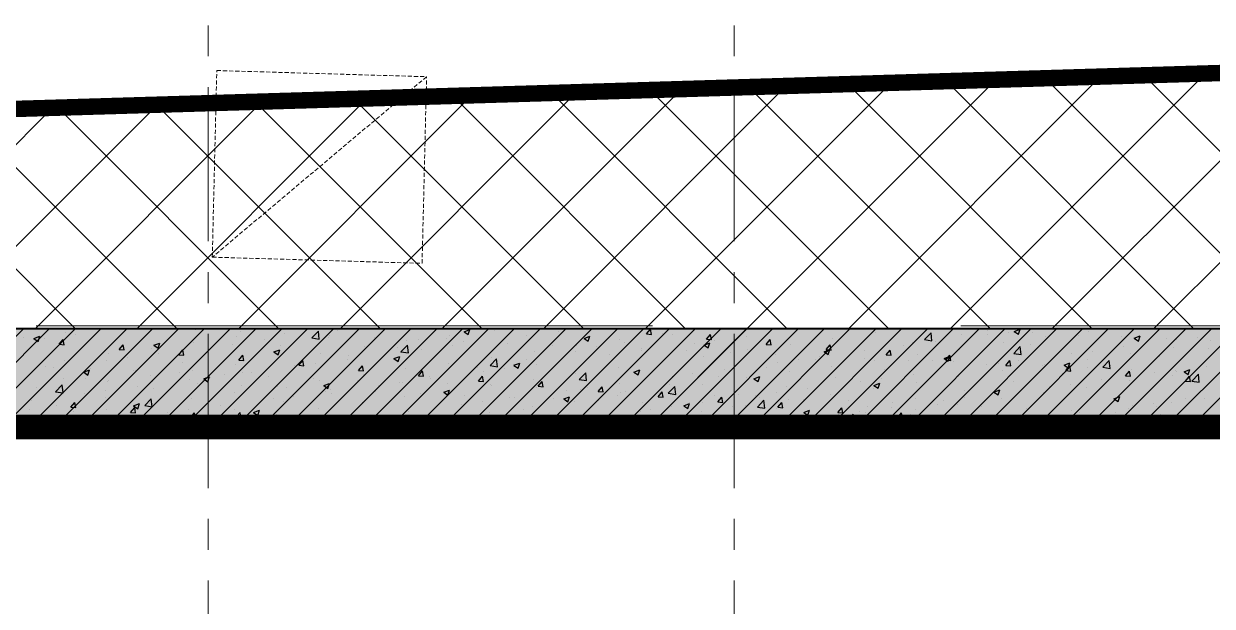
# Model space of a CAD drawing. Header units: millimetres. Extents: x -346728 to 1320345, y -537202 to -385966.
# Drawn here: x 439029 to 453490, y -413520 to -406439 of the extents above; entities that cross this region are included whole.
import ezdxf
from ezdxf.xclip import XClip

# ---------------------------------------------------------------- set-up
doc = ezdxf.new("R2010")
doc.units = ezdxf.units.MM
doc.header["$LTSCALE"] = 100
doc.header["$XCLIPFRAME"] = 2
for name, pattern in [('DASHED2', [0.375, 0.25, -0.125]), ('HIDDEN', [9.525, 6.35, -3.175]), ('NETNHA500', [0.75, 0.5, -0.25]), ('X1326_GLB$0$CENTER', [2, 1.25, -0.25, 0.25, -0.25])]:
    doc.linetypes.add(name, pattern=pattern)
for name, color, linetype, lineweight in [('0 T TEXT', 7, 'Continuous', 13), ('L.DUONG', 234, 'Continuous', 15), ('X1326_GLB$0$A-tim', 8, 'X1326_GLB$0$CENTER', 9)]:
    doc.layers.add(name, color=color, linetype=linetype, lineweight=lineweight)
for name, color, linetype in [('DM', 8, 'Continuous'), ('hach', 253, 'Continuous'), ('NHA', 3, 'NETNHA500'), ('W2', 4, 'Continuous'), ('XR_1326_csPL$0$hach', 253, 'Continuous'), ('XR_1326_csPL$0$W2', 4, 'Continuous')]:
    doc.layers.add(name, color=color, linetype=linetype)
doc.linetypes.add('FENCELINE2', pattern='A,0.25,-0.1,[132,ltypeshp.shx,S=0.1,R=0,X=-0.1,Y=0],-0.1,1', length=1.45)

# ---------------------------------------------------------------- blocks, each defined once
blk = doc.blocks.new('LVL-KHUNGTEN')
blk.add_lwpolyline([(61072.9, 41092.8), (119123.5, 41092.8), (119123.5, 61.9), (61072.9, 61.9)], close=True)
blk = doc.blocks.new('mb duong hh')
at = {"layer": '0 T TEXT', "color": 8, "linetype": 'DASHED2', "ltscale": 300}
blk.add_lwpolyline([(75940, 34596), (80501, 41668), (80491, 88861), (75484, 93868), (-20031, 93860), (-33610, 75885), (-26182, 55955), (-6300, 2612), (0, 0)], close=True, dxfattribs=at)
at = {"layer": 'NHA', "color": 252, "lineweight": 9}
for p, q in [((58876, 94702), (58931, 96971)), ((61484, 96896), (58876, 94702)), ((58931, 96971), (61484, 96896)), ((61429, 94627), (61484, 96896)), ((58876, 94702), (61429, 94627))]:
    blk.add_line(p, q, dxfattribs=at)
blk = doc.blocks.new('MB HANG RAO TAM')
h = blk.add_hatch()
h.set_pattern_fill('ANSI37', color=8, scale=7000, style=0)
h.set_pattern_definition([(45, (527887.4, 631399.9), (-618.7184, 618.7184), []), (135, (527887.4, 631399.9), (-618.7184, -618.7184), [])])
h.paths.add_polyline_path([(89794, 74797), (94796, 69797), (94804, 22611), (90246, 15544), (52523, -1634), (34324, -9922), (14325, -19029), (8025, -16417), (-19267, 56832), (-5688, 74797), (41806, 74797), (65797, 74797)], flags=16)
h.paths.add_polyline_path([(-17293, 40146), (-15160, 40938), (-12777, 34516), (-15127, 33730), (-10493, 20001), (4784, -19373), (12548, -21453), (91490, 14752), (95488, 20874), (95620, 46027), (95770, 74597), (91825, 78101), (52350, 76926), (14008, 75822), (-9259, 75871), (-23844, 71027), (-24251, 60760)])
at = {"layer": 'L.DUONG', "color": 94, "linetype": 'FENCELINE2', "ltscale": 25, "const_width": 200, "elevation": 7850}
blk.add_lwpolyline([(13898, 75822), (14369, 75824), (20809, 75968), (32497, 76335), (48850, 76822), (75776, 77623), (91825, 78101), (95770, 74597), (95712, 63657), (95684, 58344), (95610, 44235), (95553, 33268), (95488, 20874), (91490, 14752), (75806, 7559), (49624, -4449), (26632, -14994), (12548, -21453), (4784, -19373), (0, -7161), (-6626, 9890)], dxfattribs=at)
at = {"layer": 'XR_1326_csPL$0$W2', "color": 7, "ltscale": 0.5, "elevation": 0}
blk.add_lwpolyline([(8025, -16417), (14325, -19029), (90246, 15544), (94804, 22611), (94796, 69797), (89794, 74797), (-5688, 74797), (-19267, 56832)], close=True, dxfattribs=at)

msp = doc.modelspace()

# ---------------------------------------------------------------- hatches: boundary and pattern name
at = {"layer": 'hach'}
h = msp.add_hatch(dxfattribs=at)
h.set_pattern_fill('ANSI31', color=256, scale=70)
h.set_pattern_definition([(45, (342151.22, -508591.22), (-157.15448, 157.15448), [])])
h.paths.add_polyline_path([(362433.4, -410142.2), (348853.9, -428107.5), (376146.7, -501359), (382446.8, -503970.9), (458369.1, -469396.6), (462927.9, -462329.4), (462919.8, -415142.7), (457917.8, -410142.2)])
h.paths.add_polyline_path([(363030.6, -411342.2), (350208.3, -428305.7), (377088.8, -500450.6), (382424.3, -502662.6), (457551.5, -468450.4), (461727.8, -461976.1), (461719.7, -415639.4), (457420.9, -411342.2)], flags=16)
h = msp.add_hatch(dxfattribs=at)
h.set_pattern_fill('AR-CONC', color=256, scale=4)
h.set_pattern_definition([(50, (342151.2, -508591.2), (728.7387, -63.7563), [76.2, -838.2]), (355, (342151.2, -508591.2), (-140.9737, 764.2274), [60.96, -670.5623]), (100.45144, (342211.95, -508596.54), (587.765, 700.471), [64.76, -712.361]), (46.1842, (342151.2, -508388), (1084.316, -168.1693), [114.3, -1257.3]), (96.63556, (342241.6, -508402), (949.6165, 989.7045), [97.14, -1068.5424]), (351.18415, (342151.2, -508388), (949.6165, 989.7045), [91.44, -1005.839]), (21, (342252.8, -508438.8), (606.4576, -409.0608), [76.2, -838.2]), (326, (342252.8, -508438.8), (247.208, 736.752), [60.96, -670.56]), (71.45144, (342303.36, -508472.9), (853.6657, 327.691), [64.76, -712.3598]), (37.5, (342151.22, -508591.22), (12.3544, 338.22016), [0, -662.432, 0, -680.72, 0, -673.1]), (7.5, (342151.22, -508591.22), (267.27865, 400.7223), [0, -388.112, 0, -647.192, 0, -256.54]), (327.5, (341924.65, -508591.22), (542.3624, -22.91498), [0, -254, 0, -792.48, 0, -1051.56]), (317.5, (341823.05, -508591.2), (592.5167, 101.706), [0, -330.2, 0, -526.288, 0, -746.76])])
h.paths.add_polyline_path([(362433.4, -410142.2), (348853.9, -428107.5), (376146.7, -501359), (382446.8, -503970.9), (458369.1, -469396.6), (462927.9, -462329.4), (462919.8, -415142.7), (457917.8, -410142.2)])
h.paths.add_polyline_path([(363030.6, -411342.2), (350208.3, -428305.7), (377088.8, -500450.6), (382424.3, -502662.6), (457551.5, -468450.4), (461727.8, -461976.1), (461719.7, -415639.4), (457420.9, -411342.2)], flags=16)

# ---------------------------------------------------------------- linework, layer by layer
at = {"layer": 'W2', "ltscale": 0.5, "elevation": -1404.9}
for points in [[(362433.4, -410142.2), (348853.9, -428107.5), (376146.7, -501359), (382446.8, -503970.9), (458369.1, -469396.6), (462927.9, -462329.4), (462919.6, -415142.1), (457917.8, -410142.2)], [(363030.6, -411342.2), (350208.3, -428305.7), (377088.8, -500450.6), (382424.3, -502662.6), (457551.5, -468450.4), (461727.8, -461976.1), (461719.7, -415639.4), (457420.9, -411342.2)]]:
    msp.add_lwpolyline(points, close=True, dxfattribs=at)
at = {"layer": 'X1326_GLB$0$A-tim', "ltscale": 15}
for p, q in [((441271.2, -398208.6, -1404.9), (441271.2, -512162.7, -1404.9)), ((447671.3, -398208.6, -1404.9), (447671.3, -512162.7, -1404.9))]:
    msp.add_line(p, q, dxfattribs=at)
at = {"layer": 'XR_1326_csPL$0$hach', "color": 250}
for p, q in [((438143.1, -411342.2, -1404.9), (439343.1, -410142.2, -1404.9)), ((438457.4, -411342.2, -1404.9), (439657.4, -410142.2, -1404.9)), ((438771.7, -411342.2, -1404.9), (439971.7, -410142.2, -1404.9)), ((439029.1, -410256.2, -1404.9), (439029.1, -410256.2, -1404.9)), ((439086, -411342.2, -1404.9), (440286, -410142.2, -1404.9)), ((439152.8, -410266, -1404.9), (439203.4, -410300.1, -1404.9)), ((439152.9, -410265.9, -1404.9), (439224, -410238.6, -1404.9)), ((439203.4, -410300.1, -1404.9), (439224, -410238.7, -1404.9)), ((439226.4, -410252.5, -1404.9), (439226.4, -410252.5, -1404.9)), ((439275.8, -410269.5, -1404.9), (439275.8, -410269.5, -1404.9)), ((439400.3, -411342.2, -1404.9), (440600.3, -410142.2, -1404.9)), ((439542.3, -410191.1, -1404.9), (439542.3, -410191.1, -1404.9)), ((439660.6, -410218.8, -1404.9), (439660.6, -410218.8, -1404.9)), ((439714.6, -411342.2, -1404.9), (440914.6, -410142.2, -1404.9)), ((439818.9, -410150.8, -1404.9), (439818.9, -410150.8, -1404.9)), ((440028.9, -411342.2, -1404.9), (441228.9, -410142.2, -1404.9)), ((440343.2, -411342.2, -1404.9), (441543.2, -410142.2, -1404.9)), ((440657.5, -411342.2, -1404.9), (441857.5, -410142.2, -1404.9)), ((440971.8, -411342.2, -1404.9), (442171.8, -410142.2, -1404.9)), ((441122.8, -410160.8, -1404.9), (441122.8, -410160.8, -1404.9)), ((441286.1, -411342.2, -1404.9), (442486.1, -410142.2, -1404.9)), ((441600.4, -411342.2, -1404.9), (442800.4, -410142.2, -1404.9)), ((441620.2, -410240.4, -1404.9), (441620.2, -410240.4, -1404.9)), ((441665.2, -410183.8, -1404.9), (441665.2, -410183.8, -1404.9)), ((441914.8, -411342.2, -1404.9), (443114.8, -410142.2, -1404.9)), ((442141.8, -410168.9, -1404.9), (442141.8, -410168.9, -1404.9)), ((442207.6, -410206.7, -1404.9), (442207.6, -410206.7, -1404.9)), ((442229.1, -411342.2, -1404.9), (443429.1, -410142.2, -1404.9)), ((442534.5, -410258.4, -1404.9), (442613.6, -410175.9, -1404.9)), ((442534.5, -410258.4, -1404.9), (442624.8, -410272.4, -1404.9)), ((442543.4, -411342.2, -1404.9), (443743.4, -410142.2, -1404.9)), ((442596.6, -410197.8, -1404.9), (442596.6, -410197.8, -1404.9)), ((442624.8, -410272.4, -1404.9), (442613.6, -410175.9, -1404.9)), ((442739.6, -410248.5, -1404.9), (442739.6, -410248.5, -1404.9)), ((442749.9, -410229.6, -1404.9), (442749.9, -410229.6, -1404.9)), ((442850.9, -410164.3, -1404.9), (442850.9, -410164.3, -1404.9)), ((442857.7, -411342.2, -1404.9), (444057.7, -410142.2, -1404.9)), ((443172, -411342.2, -1404.9), (444372, -410142.2, -1404.9)), ((443292.3, -410252.5, -1404.9), (443292.3, -410252.5, -1404.9)), ((443332.1, -410146.8, -1404.9), (443332.1, -410146.8, -1404.9)), ((443486.3, -411342.2, -1404.9), (444686.3, -410142.2, -1404.9)), ((443800.6, -411342.2, -1404.9), (445000.6, -410142.2, -1404.9)), ((444114.9, -411342.2, -1404.9), (445314.9, -410142.2, -1404.9)), ((444168.1, -410268.2, -1404.9), (444168.1, -410268.2, -1404.9)), ((444205.2, -410229.3, -1404.9), (444205.2, -410229.3, -1404.9)), ((444386.9, -410182.3, -1404.9), (444458.1, -410155, -1404.9)), ((444386.9, -410182.4, -1404.9), (444437.4, -410216.5, -1404.9)), ((444429.2, -411342.2, -1404.9), (445629.2, -410142.2, -1404.9)), ((444437.4, -410216.5, -1404.9), (444458, -410155.1, -1404.9)), ((444732.9, -410153.1, -1404.9), (444732.9, -410153.1, -1404.9)), ((444743.5, -411342.2, -1404.9), (445943.5, -410142.2, -1404.9)), ((444760.6, -410166.5, -1404.9), (444760.6, -410166.5, -1404.9)), ((444890.9, -410261.3, -1404.9), (444890.9, -410261.3, -1404.9)), ((445057.8, -411342.2, -1404.9), (446257.8, -410142.2, -1404.9)), ((445145.2, -410227.8, -1404.9), (445145.2, -410227.8, -1404.9)), ((445372.2, -411342.2, -1404.9), (446572.2, -410142.2, -1404.9)), ((445530, -410177.2, -1404.9), (445530, -410177.2, -1404.9)), ((445686.5, -411342.2, -1404.9), (446886.5, -410142.2, -1404.9)), ((445847, -410263.6, -1404.9), (445918.2, -410236.3, -1404.9)), ((445847, -410263.8, -1404.9), (445897.5, -410297.8, -1404.9)), ((445877.6, -410145.3, -1404.9), (445880.2, -410142.2, -1404.9)), ((445877.6, -410145.3, -1404.9), (445938.3, -410150.6, -1404.9)), ((445897.5, -410297.8, -1404.9), (445918.1, -410236.4, -1404.9)), ((445938.2, -410150.6, -1404.9), (445936.7, -410142.2, -1404.9)), ((446000.8, -411342.2, -1404.9), (447200.8, -410142.2, -1404.9)), ((446315.1, -411342.2, -1404.9), (447515.1, -410142.2, -1404.9)), ((446606.3, -410209, -1404.9), (446655.3, -410150.7, -1404.9)), ((446606.3, -410209, -1404.9), (446667, -410214.4, -1404.9)), ((446629.4, -411342.2, -1404.9), (447829.4, -410142.2, -1404.9)), ((446667, -410214.4, -1404.9), (446655.2, -410150.7, -1404.9)), ((446804.7, -410207, -1404.9), (446804.7, -410207, -1404.9)), ((446926.2, -410216.9, -1404.9), (446926.2, -410216.9, -1404.9)), ((446943.7, -411342.2, -1404.9), (448143.7, -410142.2, -1404.9)), ((447258, -411342.2, -1404.9), (448458, -410142.2, -1404.9)), ((447335, -410272.8, -1404.9), (447384, -410214.4, -1404.9)), ((447335, -410272.8, -1404.9), (447395.8, -410278.1, -1404.9)), ((447395.7, -410278.1, -1404.9), (447384, -410214.4, -1404.9)), ((447572.3, -411342.2, -1404.9), (448772.3, -410142.2, -1404.9)), ((447824.3, -410240.7, -1404.9), (447824.3, -410240.7, -1404.9)), ((447886.6, -411342.2, -1404.9), (449086.6, -410142.2, -1404.9)), ((448200.9, -411342.2, -1404.9), (449400.9, -410142.2, -1404.9)), ((448466, -410156.2, -1404.9), (448466, -410156.2, -1404.9)), ((448515.2, -411342.2, -1404.9), (449715.2, -410142.2, -1404.9)), ((448829.6, -411342.2, -1404.9), (450029.6, -410142.2, -1404.9)), ((448868.1, -410267.5, -1404.9), (448868.1, -410267.5, -1404.9)), ((449143.9, -411342.2, -1404.9), (450343.9, -410142.2, -1404.9)), ((449395.8, -410191.3, -1404.9), (449395.8, -410191.3, -1404.9)), ((449458.2, -411342.2, -1404.9), (450658.2, -410142.2, -1404.9)), ((449772.5, -411342.2, -1404.9), (450972.5, -410142.2, -1404.9)), ((449990, -410277.7, -1404.9), (450069.1, -410195.3, -1404.9)), ((450080.3, -410291.7, -1404.9), (450069.1, -410195.3, -1404.9)), ((450086.8, -411342.2, -1404.9), (451286.8, -410142.2, -1404.9)), ((450217, -410147.5, -1404.9), (450217, -410147.5, -1404.9)), ((450401.1, -411342.2, -1404.9), (451601.1, -410142.2, -1404.9)), ((450439.3, -410212.9, -1404.9), (450439.3, -410212.9, -1404.9)), ((450715.4, -411342.2, -1404.9), (451915.4, -410142.2, -1404.9)), ((450759.4, -410170.4, -1404.9), (450759.4, -410170.4, -1404.9)), ((450760.3, -410219.7, -1404.9), (450760.3, -410219.7, -1404.9)), ((451014.6, -410186.2, -1404.9), (451014.6, -410186.2, -1404.9)), ((451029.7, -411342.2, -1404.9), (452229.7, -410142.2, -1404.9)), ((451081, -410180.2, -1404.9), (451131.6, -410214.3, -1404.9)), ((451081.1, -410180.1, -1404.9), (451152.2, -410152.8, -1404.9)), ((451131.6, -410214.3, -1404.9), (451152.2, -410152.9, -1404.9)), ((451301.7, -410193.3, -1404.9), (451301.7, -410193.3, -1404.9)), ((451344, -411342.2, -1404.9), (452544, -410142.2, -1404.9)), ((451467.6, -410245.2, -1404.9), (451467.6, -410245.2, -1404.9)), ((451658.3, -411342.2, -1404.9), (452858.3, -410142.2, -1404.9)), ((451844.1, -410216.3, -1404.9), (451844.1, -410216.3, -1404.9)), ((451867.8, -410232.6, -1404.9), (451867.8, -410232.6, -1404.9)), ((451972.6, -411342.2, -1404.9), (453172.6, -410142.2, -1404.9)), ((451980.8, -410180.2, -1404.9), (451980.8, -410180.2, -1404.9)), ((452287, -411342.2, -1404.9), (453487, -410142.2, -1404.9)), ((452386.4, -410239.2, -1404.9), (452386.4, -410239.2, -1404.9)), ((452541.2, -410261.4, -1404.9), (452612.3, -410234.1, -1404.9)), ((452541.2, -410261.5, -1404.9), (452591.7, -410295.6, -1404.9)), ((452591.7, -410295.6, -1404.9), (452612.3, -410234.2, -1404.9)), ((452601.3, -411342.2, -1404.9), (453801.3, -410142.2, -1404.9)), ((452915.6, -411342.2, -1404.9), (454115.6, -410142.2, -1404.9)), ((452928.8, -410262.1, -1404.9), (452928.8, -410262.1, -1404.9)), ((453229.9, -411342.2, -1404.9), (454429.9, -410142.2, -1404.9)), ((453256.9, -410148.5, -1404.9), (453256.9, -410148.5, -1404.9)), ((453308.9, -410249.7, -1404.9), (453308.9, -410249.7, -1404.9)), ((439459.9, -410335.7, -1404.9), (439508.9, -410277.3, -1404.9)), ((439459.9, -410335.7, -1404.9), (439520.6, -410341, -1404.9)), ((439520.6, -410341, -1404.9), (439508.8, -410277.3, -1404.9)), ((440188.6, -410399.5, -1404.9), (440237.6, -410341.1, -1404.9)), ((440188.6, -410399.5, -1404.9), (440249.4, -410404.8, -1404.9)), ((440249.3, -410404.8, -1404.9), (440237.6, -410341.1, -1404.9)), ((440579.3, -410381.6, -1404.9), (440579.3, -410381.6, -1404.9)), ((440613, -410347.2, -1404.9), (440684.2, -410319.9, -1404.9)), ((440613, -410347.3, -1404.9), (440663.5, -410381.4, -1404.9)), ((440663.5, -410381.4, -1404.9), (440684.1, -410320, -1404.9)), ((440917.4, -410463.2, -1404.9), (440966.3, -410404.8, -1404.9)), ((440978, -410468.5, -1404.9), (440966.3, -410404.9, -1404.9)), ((441092.5, -410316.6, -1404.9), (441092.5, -410316.6, -1404.9)), ((441315.8, -410366.4, -1404.9), (441315.8, -410366.4, -1404.9)), ((441570.1, -410333, -1404.9), (441570.1, -410333, -1404.9)), ((441954.9, -410282.3, -1404.9), (441954.9, -410282.3, -1404.9)), ((442073.1, -410428.6, -1404.9), (442144.3, -410401.3, -1404.9)), ((442123.6, -410462.8, -1404.9), (442144.2, -410401.4, -1404.9)), ((442147.1, -410350.2, -1404.9), (442147.1, -410350.2, -1404.9)), ((443170.4, -410365.9, -1404.9), (443170.4, -410365.9, -1404.9)), ((443575.5, -410369.9, -1404.9), (443575.5, -410369.9, -1404.9)), ((443618.8, -410426.6, -1404.9), (443697.9, -410344.1, -1404.9)), ((443692, -410294.3, -1404.9), (443692, -410294.3, -1404.9)), ((443709.1, -410440.6, -1404.9), (443697.9, -410344.1, -1404.9)), ((443834.6, -410275.4, -1404.9), (443834.6, -410275.4, -1404.9)), ((443864.4, -410396.4, -1404.9), (443864.4, -410396.4, -1404.9)), ((444249.2, -410345.8, -1404.9), (444249.2, -410345.8, -1404.9)), ((444377, -410298.3, -1404.9), (444377, -410298.3, -1404.9)), ((444919.4, -410321.2, -1404.9), (444919.4, -410321.2, -1404.9)), ((445461.7, -410344.2, -1404.9), (445461.7, -410344.2, -1404.9)), ((445755.4, -410354.8, -1404.9), (445755.4, -410354.8, -1404.9)), ((446004.1, -410367.1, -1404.9), (446004.1, -410367.1, -1404.9)), ((446283.1, -410278.6, -1404.9), (446283.1, -410278.6, -1404.9)), ((446333.6, -410318.6, -1404.9), (446333.6, -410318.6, -1404.9)), ((446543.5, -410409.3, -1404.9), (446543.5, -410409.3, -1404.9)), ((446546.5, -410390, -1404.9), (446546.5, -410390, -1404.9)), ((447088.8, -410412.9, -1404.9), (447088.8, -410412.9, -1404.9)), ((447185.2, -410324.8, -1404.9), (447185.2, -410324.8, -1404.9)), ((447307.1, -410345.1, -1404.9), (447357.7, -410379.2, -1404.9)), ((447307.2, -410345, -1404.9), (447378.3, -410317.7, -1404.9)), ((447357.7, -410379.2, -1404.9), (447378.3, -410317.8, -1404.9)), ((447439.5, -410291.3, -1404.9), (447439.5, -410291.3, -1404.9)), ((447833.3, -410404, -1404.9), (447833.3, -410404, -1404.9)), ((448063.8, -410336.6, -1404.9), (448112.8, -410278.2, -1404.9)), ((448063.8, -410336.6, -1404.9), (448124.5, -410341.9, -1404.9)), ((448124.4, -410341.9, -1404.9), (448112.7, -410278.2, -1404.9)), ((448354.9, -410332.5, -1404.9), (448354.9, -410332.5, -1404.9)), ((448767.3, -410426.4, -1404.9), (448838.4, -410399.1, -1404.9)), ((448792.5, -410400.3, -1404.9), (448841.5, -410341.9, -1404.9)), ((448792.5, -410400.3, -1404.9), (448853.2, -410405.6, -1404.9)), ((448817.8, -410460.6, -1404.9), (448838.4, -410399.2, -1404.9)), ((448853.2, -410405.6, -1404.9), (448841.4, -410342, -1404.9)), ((449254.3, -410416.3, -1404.9), (449254.3, -410416.3, -1404.9)), ((449479.5, -410388.3, -1404.9), (449479.5, -410388.3, -1404.9)), ((449521.3, -410464.1, -1404.9), (449570.2, -410405.7, -1404.9)), ((449581.9, -410469.4, -1404.9), (449570.2, -410405.7, -1404.9)), ((449733.8, -410354.8, -1404.9), (449733.8, -410354.8, -1404.9)), ((449846.8, -410314.6, -1404.9), (449846.8, -410314.6, -1404.9)), ((449990, -410277.7, -1404.9), (450080.3, -410291.7, -1404.9)), ((450118.6, -410304.1, -1404.9), (450118.6, -410304.1, -1404.9)), ((450418.3, -410392.9, -1404.9), (450418.3, -410392.9, -1404.9)), ((450946, -410316.8, -1404.9), (450946, -410316.8, -1404.9)), ((451074.3, -410445.9, -1404.9), (451153.4, -410363.4, -1404.9)), ((451164.6, -410459.9, -1404.9), (451153.4, -410363.4, -1404.9)), ((451275.3, -410334.3, -1404.9), (451275.3, -410334.3, -1404.9)), ((452412.9, -410367.6, -1404.9), (452412.9, -410367.6, -1404.9)), ((453017.8, -410370.7, -1404.9), (453017.8, -410370.7, -1404.9)), ((453054.6, -410283.1, -1404.9), (453054.6, -410283.1, -1404.9)), ((453440.8, -410384.7, -1404.9), (453440.8, -410384.7, -1404.9)), ((453471.2, -410285, -1404.9), (453471.2, -410285, -1404.9)), ((439529.9, -410529.3, -1404.9), (439529.9, -410529.3, -1404.9)), ((440035, -410535.1, -1404.9), (440035, -410535.1, -1404.9)), ((440057.6, -410453.2, -1404.9), (440057.6, -410453.2, -1404.9)), ((440289.3, -410501.6, -1404.9), (440289.3, -410501.6, -1404.9)), ((440674.1, -410450.9, -1404.9), (440674.1, -410450.9, -1404.9)), ((440917.4, -410463.2, -1404.9), (440978.1, -410468.5, -1404.9)), ((440962, -410553.6, -1404.9), (440962, -410553.6, -1404.9)), ((441554.6, -410451.9, -1404.9), (441554.6, -410451.9, -1404.9)), ((441646.1, -410527, -1404.9), (441695.1, -410468.6, -1404.9)), ((441646.1, -410527, -1404.9), (441706.8, -410532.3, -1404.9)), ((441706.8, -410532.3, -1404.9), (441695, -410468.6, -1404.9)), ((442073.1, -410428.7, -1404.9), (442123.6, -410462.8, -1404.9)), ((442129.5, -410507.1, -1404.9), (442129.5, -410507.1, -1404.9)), ((442374.8, -410590.7, -1404.9), (442423.8, -410532.4, -1404.9)), ((442435.5, -410596.1, -1404.9), (442423.8, -410532.4, -1404.9)), ((442642.7, -410442, -1404.9), (442642.7, -410442, -1404.9)), ((442968.4, -410514.4, -1404.9), (442968.4, -410514.4, -1404.9)), ((442983, -410471.6, -1404.9), (442983, -410471.6, -1404.9)), ((443533.2, -410510.1, -1404.9), (443583.7, -410544.2, -1404.9)), ((443533.3, -410510, -1404.9), (443604.4, -410482.7, -1404.9)), ((443583.8, -410544.2, -1404.9), (443604.4, -410482.8, -1404.9)), ((443610.1, -410429.9, -1404.9), (443610.1, -410429.9, -1404.9)), ((443618.8, -410426.6, -1404.9), (443709.1, -410440.6, -1404.9)), ((444703.1, -410594.8, -1404.9), (444782.2, -410512.3, -1404.9)), ((444720.5, -410491.3, -1404.9), (444720.5, -410491.3, -1404.9)), ((444793.4, -410608.8, -1404.9), (444782.2, -410512.3, -1404.9)), ((445148.6, -410522, -1404.9), (445148.6, -410522, -1404.9)), ((445242.2, -410419.8, -1404.9), (445242.2, -410419.8, -1404.9)), ((445741.1, -410420.3, -1404.9), (445741.1, -410420.3, -1404.9)), ((445904.4, -410493.4, -1404.9), (445904.4, -410493.4, -1404.9)), ((446158.7, -410459.9, -1404.9), (446158.7, -410459.9, -1404.9)), ((446792.4, -410545.3, -1404.9), (446792.4, -410545.3, -1404.9)), ((447305.6, -410480.2, -1404.9), (447305.6, -410480.2, -1404.9)), ((447631.2, -410435.8, -1404.9), (447631.2, -410435.8, -1404.9)), ((448173.5, -410458.7, -1404.9), (448173.5, -410458.7, -1404.9)), ((448198.7, -410556.9, -1404.9), (448198.7, -410556.9, -1404.9)), ((448453, -410523.4, -1404.9), (448453, -410523.4, -1404.9)), ((448661.8, -410518, -1404.9), (448661.8, -410518, -1404.9)), ((448715.9, -410481.7, -1404.9), (448715.9, -410481.7, -1404.9)), ((448767.2, -410426.5, -1404.9), (448817.8, -410460.6, -1404.9)), ((448837.8, -410472.8, -1404.9), (448837.8, -410472.8, -1404.9)), ((449258.3, -410504.6, -1404.9), (449258.3, -410504.6, -1404.9)), ((449383.4, -410529.5, -1404.9), (449383.4, -410529.5, -1404.9)), ((449521.3, -410464.1, -1404.9), (449582, -410469.4, -1404.9)), ((449800.6, -410527.5, -1404.9), (449800.6, -410527.5, -1404.9)), ((449905.1, -410458, -1404.9), (449905.1, -410458, -1404.9)), ((450090.2, -410537.7, -1404.9), (450090.2, -410537.7, -1404.9)), ((450227.4, -410507.8, -1404.9), (450298.6, -410480.4, -1404.9)), ((450227.4, -410507.9, -1404.9), (450277.9, -410541.9, -1404.9)), ((450250, -410527.8, -1404.9), (450299, -410469.5, -1404.9)), ((450250, -410527.8, -1404.9), (450310.7, -410533.1, -1404.9)), ((450277.9, -410542, -1404.9), (450298.5, -410480.6, -1404.9)), ((450310.6, -410533.2, -1404.9), (450298.9, -410469.5, -1404.9)), ((450343, -410550.4, -1404.9), (450343, -410550.4, -1404.9)), ((450682.8, -410436, -1404.9), (450682.8, -410436, -1404.9)), ((450978.7, -410591.6, -1404.9), (451027.7, -410533.2, -1404.9)), ((451039.4, -410596.9, -1404.9), (451027.6, -410533.2, -1404.9)), ((451074.3, -410445.9, -1404.9), (451164.6, -410459.9, -1404.9)), ((451132.1, -410536.2, -1404.9), (451132.1, -410536.2, -1404.9)), ((451687.5, -410589.1, -1404.9), (451758.7, -410561.8, -1404.9)), ((451738, -410623.3, -1404.9), (451758.6, -410561.9, -1404.9)), ((451773.8, -410451.8, -1404.9), (451773.8, -410451.8, -1404.9)), ((451968.5, -410518.4, -1404.9), (451968.5, -410518.4, -1404.9)), ((452028.1, -410418.3, -1404.9), (452028.1, -410418.3, -1404.9)), ((452158.6, -410614.1, -1404.9), (452237.7, -410531.6, -1404.9)), ((452249, -410628.1, -1404.9), (452237.7, -410531.6, -1404.9)), ((452496.2, -410442.2, -1404.9), (452496.2, -410442.2, -1404.9)), ((452848.3, -410486.4, -1404.9), (452848.3, -410486.4, -1404.9)), ((439297.9, -410611.3, -1404.9), (439297.9, -410611.3, -1404.9)), ((439393.3, -410619.5, -1404.9), (439393.3, -410619.5, -1404.9)), ((439759.3, -410674.9, -1404.9), (439830.5, -410647.6, -1404.9)), ((439759.3, -410675, -1404.9), (439809.8, -410709.1, -1404.9)), ((439809.8, -410709.1, -1404.9), (439830.4, -410647.7, -1404.9)), ((439840.3, -410634.2, -1404.9), (439840.3, -410634.2, -1404.9)), ((440369.5, -410655.3, -1404.9), (440369.5, -410655.3, -1404.9)), ((440382.6, -410657.1, -1404.9), (440382.6, -410657.1, -1404.9)), ((440925, -410680, -1404.9), (440925, -410680, -1404.9)), ((441080.1, -410654.8, -1404.9), (441080.1, -410654.8, -1404.9)), ((441467.4, -410702.9, -1404.9), (441467.4, -410702.9, -1404.9)), ((441607.8, -410578.6, -1404.9), (441607.8, -410578.6, -1404.9)), ((441687.6, -410683, -1404.9), (441687.6, -410683, -1404.9)), ((441798, -410675, -1404.9), (441798, -410675, -1404.9)), ((442329.3, -410598.6, -1404.9), (442329.3, -410598.6, -1404.9)), ((442374.8, -410590.7, -1404.9), (442435.6, -410596, -1404.9)), ((442390.5, -410573.3, -1404.9), (442390.5, -410573.3, -1404.9)), ((442583.6, -410565.1, -1404.9), (442583.6, -410565.1, -1404.9)), ((443103.6, -410654.5, -1404.9), (443152.6, -410596.1, -1404.9)), ((443103.6, -410654.5, -1404.9), (443164.3, -410659.8, -1404.9)), ((443164.3, -410659.8, -1404.9), (443152.5, -410596.1, -1404.9)), ((443158, -410704.1, -1404.9), (443158, -410704.1, -1404.9)), ((443679.7, -410632.6, -1404.9), (443679.7, -410632.6, -1404.9)), ((443832.3, -410718.2, -1404.9), (443881.3, -410659.9, -1404.9)), ((443893, -410723.6, -1404.9), (443881.2, -410659.9, -1404.9)), ((444192.8, -410567.5, -1404.9), (444192.8, -410567.5, -1404.9)), ((444556.1, -410623.7, -1404.9), (444556.1, -410623.7, -1404.9)), ((444623.6, -410662, -1404.9), (444623.6, -410662, -1404.9)), ((444703.1, -410594.7, -1404.9), (444793.4, -410608.8, -1404.9)), ((444877.9, -410628.5, -1404.9), (444877.9, -410628.5, -1404.9)), ((444993.3, -410591.4, -1404.9), (445043.9, -410625.5, -1404.9)), ((444993.4, -410591.3, -1404.9), (445064.5, -410564, -1404.9)), ((445043.9, -410625.5, -1404.9), (445064.5, -410564.1, -1404.9)), ((445262.7, -410577.9, -1404.9), (445262.7, -410577.9, -1404.9)), ((445743, -410693, -1404.9), (445743, -410693, -1404.9)), ((445787.4, -410762.9, -1404.9), (445866.5, -410680.5, -1404.9)), ((445877.8, -410776.9, -1404.9), (445866.5, -410680.5, -1404.9)), ((446270.7, -410616.8, -1404.9), (446270.7, -410616.8, -1404.9)), ((446453.5, -410672.7, -1404.9), (446524.6, -410645.4, -1404.9)), ((446453.5, -410672.8, -1404.9), (446504, -410706.9, -1404.9)), ((446504, -410706.9, -1404.9), (446524.6, -410645.5, -1404.9)), ((447172.2, -410692, -1404.9), (447172.2, -410692, -1404.9)), ((447557, -410641.4, -1404.9), (447557, -410641.4, -1404.9)), ((448069.2, -410619.7, -1404.9), (448069.2, -410619.7, -1404.9)), ((448342.6, -410670.7, -1404.9), (448342.6, -410670.7, -1404.9)), ((448855.7, -410605.7, -1404.9), (448855.7, -410605.7, -1404.9)), ((449497.7, -410639.4, -1404.9), (449497.7, -410639.4, -1404.9)), ((449851.3, -410704.9, -1404.9), (449851.3, -410704.9, -1404.9)), ((450493, -410620.4, -1404.9), (450493, -410620.4, -1404.9)), ((450747.3, -410586.9, -1404.9), (450747.3, -410586.9, -1404.9)), ((450885.4, -410573.3, -1404.9), (450885.4, -410573.3, -1404.9)), ((450933.6, -410655, -1404.9), (450933.6, -410655, -1404.9)), ((450978.7, -410591.6, -1404.9), (451039.5, -410596.9, -1404.9)), ((451427.7, -410596.2, -1404.9), (451427.7, -410596.2, -1404.9)), ((451455.3, -410583.4, -1404.9), (451455.3, -410583.4, -1404.9)), ((451663.3, -410689.8, -1404.9), (451663.3, -410689.8, -1404.9)), ((451687.5, -410589.2, -1404.9), (451738, -410623.3, -1404.9)), ((451707.5, -410655.3, -1404.9), (451756.4, -410597, -1404.9)), ((451707.5, -410655.3, -1404.9), (451768.2, -410660.7, -1404.9)), ((451768.1, -410660.7, -1404.9), (451756.4, -410597, -1404.9)), ((451970.1, -410619.1, -1404.9), (451970.1, -410619.1, -1404.9)), ((452158.6, -410614.1, -1404.9), (452249, -410628.1, -1404.9)), ((452255.8, -410588.1, -1404.9), (452255.8, -410588.1, -1404.9)), ((452436.2, -410719.1, -1404.9), (452485.2, -410660.7, -1404.9)), ((452496.9, -410724.4, -1404.9), (452485.1, -410660.7, -1404.9)), ((452512.4, -410642.1, -1404.9), (452512.4, -410642.1, -1404.9)), ((452787.3, -410683.9, -1404.9), (452787.3, -410683.9, -1404.9)), ((453041.6, -410650.4, -1404.9), (453041.6, -410650.4, -1404.9)), ((453054.8, -410665, -1404.9), (453054.8, -410665, -1404.9)), ((453147.6, -410670.6, -1404.9), (453198.2, -410704.7, -1404.9)), ((453147.7, -410670.5, -1404.9), (453218.8, -410643.2, -1404.9)), ((453198.2, -410704.7, -1404.9), (453218.8, -410643.3, -1404.9)), ((453242.9, -410782.2, -1404.9), (453322.1, -410699.8, -1404.9)), ((453333.3, -410796.3, -1404.9), (453322, -410699.8, -1404.9)), ((453426.4, -410599.7, -1404.9), (453426.4, -410599.7, -1404.9)), ((439416.2, -410911.8, -1404.9), (439495.3, -410829.3, -1404.9)), ((439506.6, -410925.8, -1404.9), (439495.3, -410829.3, -1404.9)), ((439512.1, -410747.7, -1404.9), (439512.1, -410747.7, -1404.9)), ((439777, -410757.1, -1404.9), (439777, -410757.1, -1404.9)), ((440045.3, -410791.4, -1404.9), (440045.3, -410791.4, -1404.9)), ((440054.5, -410770.7, -1404.9), (440054.5, -410770.7, -1404.9)), ((440406.8, -410851.6, -1404.9), (440406.8, -410851.6, -1404.9)), ((440566.9, -410719.8, -1404.9), (440566.9, -410719.8, -1404.9)), ((440596.8, -410793.6, -1404.9), (440596.8, -410793.6, -1404.9)), ((441048.5, -410767.2, -1404.9), (441048.5, -410767.2, -1404.9)), ((441139.2, -410816.5, -1404.9), (441139.2, -410816.5, -1404.9)), ((441205.5, -410776.7, -1404.9), (441205.5, -410776.7, -1404.9)), ((441219.4, -410756.4, -1404.9), (441270, -410790.5, -1404.9)), ((441219.5, -410756.3, -1404.9), (441290.6, -410729, -1404.9)), ((441270, -410790.5, -1404.9), (441290.6, -410729.1, -1404.9)), ((441302.8, -410733.7, -1404.9), (441302.8, -410733.7, -1404.9)), ((441681.6, -410839.4, -1404.9), (441681.6, -410839.4, -1404.9)), ((442009.7, -410725.8, -1404.9), (442009.7, -410725.8, -1404.9)), ((442117.1, -410845.3, -1404.9), (442117.1, -410845.3, -1404.9)), ((442552.1, -410748.8, -1404.9), (442552.1, -410748.8, -1404.9)), ((442630.3, -410780.3, -1404.9), (442630.3, -410780.3, -1404.9)), ((442679.5, -410837.8, -1404.9), (442730.1, -410871.9, -1404.9)), ((442679.6, -410837.7, -1404.9), (442750.7, -410810.3, -1404.9)), ((442730.1, -410871.9, -1404.9), (442750.7, -410810.5, -1404.9)), ((443094.4, -410771.7, -1404.9), (443094.4, -410771.7, -1404.9)), ((443342.8, -410830.7, -1404.9), (443342.8, -410830.7, -1404.9)), ((443371.1, -410827.2, -1404.9), (443371.1, -410827.2, -1404.9)), ((443597.1, -410797.2, -1404.9), (443597.1, -410797.2, -1404.9)), ((443636.8, -410794.6, -1404.9), (443636.8, -410794.6, -1404.9)), ((443832.3, -410718.2, -1404.9), (443893, -410723.6, -1404.9)), ((443963.6, -410725.5, -1404.9), (443963.6, -410725.5, -1404.9)), ((443981.9, -410746.5, -1404.9), (443981.9, -410746.5, -1404.9)), ((444179.2, -410817.5, -1404.9), (444179.2, -410817.5, -1404.9)), ((444561.1, -410782, -1404.9), (444610, -410723.6, -1404.9)), ((444561.1, -410782, -1404.9), (444621.8, -410787.3, -1404.9)), ((444621.7, -410787.3, -1404.9), (444610, -410723.6, -1404.9)), ((444708.2, -410829.6, -1404.9), (444708.2, -410829.6, -1404.9)), ((444721.5, -410840.4, -1404.9), (444721.5, -410840.4, -1404.9)), ((445229.8, -410758, -1404.9), (445229.8, -410758, -1404.9)), ((445289.8, -410845.8, -1404.9), (445338.8, -410787.4, -1404.9)), ((445289.8, -410845.8, -1404.9), (445350.5, -410851.1, -1404.9)), ((445350.5, -410851.1, -1404.9), (445338.7, -410787.4, -1404.9)), ((445787.4, -410762.9, -1404.9), (445877.8, -410776.9, -1404.9)), ((446018.5, -410909.5, -1404.9), (446067.5, -410851.1, -1404.9)), ((446079.2, -410914.8, -1404.9), (446067.5, -410851.2, -1404.9)), ((446276.2, -410810, -1404.9), (446276.2, -410810, -1404.9)), ((446871.7, -410931.1, -1404.9), (446950.9, -410848.6, -1404.9)), ((446884.2, -410823.1, -1404.9), (446884.2, -410823.1, -1404.9)), ((446917.9, -410725.5, -1404.9), (446917.9, -410725.5, -1404.9)), ((446962.1, -410945.1, -1404.9), (446950.8, -410848.6, -1404.9)), ((447293.2, -410818.4, -1404.9), (447293.2, -410818.4, -1404.9)), ((447476.7, -410721.4, -1404.9), (447476.7, -410721.4, -1404.9)), ((447820.9, -410742.3, -1404.9), (447820.9, -410742.3, -1404.9)), ((447913.6, -410754.1, -1404.9), (447984.8, -410726.8, -1404.9)), ((447913.6, -410754.2, -1404.9), (447964.1, -410788.3, -1404.9)), ((447964.1, -410788.3, -1404.9), (447984.7, -410726.9, -1404.9)), ((448312.7, -410842.8, -1404.9), (448312.7, -410842.8, -1404.9)), ((448905.2, -410741.1, -1404.9), (448905.2, -410741.1, -1404.9)), ((449212.2, -410789, -1404.9), (449212.2, -410789, -1404.9)), ((449373.7, -410835.6, -1404.9), (449424.2, -410869.6, -1404.9)), ((449373.8, -410835.4, -1404.9), (449444.9, -410808.1, -1404.9)), ((449424.2, -410869.6, -1404.9), (449444.8, -410808.2, -1404.9)), ((449466.5, -410755.5, -1404.9), (449466.5, -410755.5, -1404.9)), ((449892.7, -410796.2, -1404.9), (449892.7, -410796.2, -1404.9)), ((450405.9, -410731.2, -1404.9), (450405.9, -410731.2, -1404.9)), ((451070.8, -410791.5, -1404.9), (451070.8, -410791.5, -1404.9)), ((451760.9, -410819, -1404.9), (451760.9, -410819, -1404.9)), ((452145.6, -410768.3, -1404.9), (452145.6, -410768.3, -1404.9)), ((452436.2, -410719.1, -1404.9), (452496.9, -410724.4, -1404.9)), ((452483.8, -410780.4, -1404.9), (452483.8, -410780.4, -1404.9)), ((453005.5, -410708.9, -1404.9), (453005.5, -410708.9, -1404.9)), ((453164.9, -410782.8, -1404.9), (453213.9, -410724.5, -1404.9)), ((453164.9, -410782.9, -1404.9), (453225.7, -410788.2, -1404.9)), ((453225.6, -410788.2, -1404.9), (453213.8, -410724.5, -1404.9)), ((453242.9, -410782.2, -1404.9), (453333.3, -410796.2, -1404.9)), ((439184.5, -410858.8, -1404.9), (439184.5, -410858.8, -1404.9)), ((439416.2, -410911.8, -1404.9), (439506.6, -410925.8, -1404.9)), ((439517.6, -410867.6, -1404.9), (439517.6, -410867.6, -1404.9)), ((439767.7, -410935.8, -1404.9), (439767.7, -410935.8, -1404.9)), ((440020.4, -410980.1, -1404.9), (440020.4, -410980.1, -1404.9)), ((440022, -410902.3, -1404.9), (440022, -410902.3, -1404.9)), ((440613, -410878.4, -1404.9), (440613, -410878.4, -1404.9)), ((441067.8, -410993, -1404.9), (441067.8, -410993, -1404.9)), ((441595.5, -410916.9, -1404.9), (441595.5, -410916.9, -1404.9)), ((442223.9, -410862.3, -1404.9), (442223.9, -410862.3, -1404.9)), ((442316.4, -410965.8, -1404.9), (442316.4, -410965.8, -1404.9)), ((442701.1, -410915.1, -1404.9), (442701.1, -410915.1, -1404.9)), ((442766.3, -410885.2, -1404.9), (442766.3, -410885.2, -1404.9)), ((442778.5, -410928.9, -1404.9), (442778.5, -410928.9, -1404.9)), ((443308.7, -410908.2, -1404.9), (443308.7, -410908.2, -1404.9)), ((443667.3, -410970.8, -1404.9), (443667.3, -410970.8, -1404.9)), ((443851, -410931.1, -1404.9), (443851, -410931.1, -1404.9)), ((444139.7, -410919, -1404.9), (444210.9, -410891.7, -1404.9)), ((444139.7, -410919.1, -1404.9), (444190.2, -410953.2, -1404.9)), ((444180.5, -410905.7, -1404.9), (444180.5, -410905.7, -1404.9)), ((444190.2, -410953.2, -1404.9), (444210.8, -410891.8, -1404.9)), ((444393.4, -410954, -1404.9), (444393.4, -410954, -1404.9)), ((444935.7, -410976.9, -1404.9), (444935.7, -410976.9, -1404.9)), ((444995.4, -410978.6, -1404.9), (444995.4, -410978.6, -1404.9)), ((445263.9, -410863.3, -1404.9), (445263.9, -410863.3, -1404.9)), ((445599.8, -411000.4, -1404.9), (445671, -410973.1, -1404.9)), ((445637.1, -410894.1, -1404.9), (445637.1, -410894.1, -1404.9)), ((445650.3, -411034.6, -1404.9), (445670.9, -410973.2, -1404.9)), ((445806.3, -410886.3, -1404.9), (445806.3, -410886.3, -1404.9)), ((445891.4, -410860.7, -1404.9), (445891.4, -410860.7, -1404.9)), ((446018.5, -410909.5, -1404.9), (446079.3, -410914.8, -1404.9)), ((446258.4, -410955, -1404.9), (446258.4, -410955, -1404.9)), ((446291.7, -410924.8, -1404.9), (446291.7, -410924.8, -1404.9)), ((446348.6, -410909.2, -1404.9), (446348.6, -410909.2, -1404.9)), ((446747.3, -410973.3, -1404.9), (446796.3, -410914.9, -1404.9)), ((446747.3, -410973.3, -1404.9), (446808, -410978.6, -1404.9)), ((446780, -410883.5, -1404.9), (446780, -410883.5, -1404.9)), ((446807.9, -410978.6, -1404.9), (446796.2, -410914.9, -1404.9)), ((446871.7, -410931.1, -1404.9), (446962.1, -410945.1, -1404.9)), ((446891, -410932.1, -1404.9), (446891, -410932.1, -1404.9)), ((447433.3, -410955, -1404.9), (447433.3, -410955, -1404.9)), ((447476, -411037, -1404.9), (447525, -410978.7, -1404.9)), ((447536.7, -411042.4, -1404.9), (447524.9, -410978.7, -1404.9)), ((447720.2, -410944.5, -1404.9), (447720.2, -410944.5, -1404.9)), ((447931.4, -410957.6, -1404.9), (447931.4, -410957.6, -1404.9)), ((447975.7, -410977.9, -1404.9), (447975.7, -410977.9, -1404.9)), ((448185.8, -410924.1, -1404.9), (448185.8, -410924.1, -1404.9)), ((448570.5, -410873.5, -1404.9), (448570.5, -410873.5, -1404.9)), ((448843.4, -410943.9, -1404.9), (448843.4, -410943.9, -1404.9)), ((449371.1, -410867.7, -1404.9), (449371.1, -410867.7, -1404.9)), ((449885.7, -410994.9, -1404.9), (449885.7, -410994.9, -1404.9)), ((450478.3, -410893.2, -1404.9), (450478.3, -410893.2, -1404.9)), ((450480.1, -410987.6, -1404.9), (450480.1, -410987.6, -1404.9)), ((450833.8, -410916.9, -1404.9), (450884.4, -410951, -1404.9)), ((450833.9, -410916.8, -1404.9), (450905, -410889.5, -1404.9)), ((450864.9, -410937, -1404.9), (450864.9, -410937, -1404.9)), ((450884.4, -410951, -1404.9), (450905, -410889.6, -1404.9)), ((450921.3, -410993.2, -1404.9), (450921.3, -410993.2, -1404.9)), ((451442.9, -410921.7, -1404.9), (451442.9, -410921.7, -1404.9)), ((451506.5, -410852.5, -1404.9), (451506.5, -410852.5, -1404.9)), ((451956.1, -410856.6, -1404.9), (451956.1, -410856.6, -1404.9)), ((452294, -410998.2, -1404.9), (452365.1, -410970.9, -1404.9)), ((452344.5, -411032.4, -1404.9), (452365.1, -410971, -1404.9)), ((453398.9, -410990.9, -1404.9), (453398.9, -410990.9, -1404.9)), ((439095.8, -411127.7, -1404.9), (439095.8, -411127.7, -1404.9)), ((439126, -411020.3, -1404.9), (439126, -411020.3, -1404.9)), ((439427.9, -411081.8, -1404.9), (439427.9, -411081.8, -1404.9)), ((439600.9, -411099.9, -1404.9), (439649.8, -411041.6, -1404.9)), ((439600.9, -411099.9, -1404.9), (439661.6, -411105.3, -1404.9)), ((439661.5, -411105.3, -1404.9), (439649.8, -411041.6, -1404.9)), ((440032.9, -411129.6, -1404.9), (440032.9, -411129.6, -1404.9)), ((440329.6, -411163.7, -1404.9), (440378.6, -411105.3, -1404.9)), ((440365.8, -411084, -1404.9), (440436.9, -411056.7, -1404.9)), ((440365.8, -411084.1, -1404.9), (440416.3, -411118.2, -1404.9)), ((440390.3, -411169, -1404.9), (440378.5, -411105.3, -1404.9)), ((440416.3, -411118.2, -1404.9), (440436.9, -411056.8, -1404.9)), ((440500.5, -411080, -1404.9), (440579.7, -410997.5, -1404.9)), ((440500.5, -411079.9, -1404.9), (440590.9, -411094, -1404.9)), ((440554.6, -411058.1, -1404.9), (440554.6, -411058.1, -1404.9)), ((440590.9, -411094, -1404.9), (440579.7, -410997.5, -1404.9)), ((441035.6, -411134.4, -1404.9), (441035.6, -411134.4, -1404.9)), ((441420.4, -411083.7, -1404.9), (441420.4, -411083.7, -1404.9)), ((441593.5, -411132.3, -1404.9), (441593.5, -411132.3, -1404.9)), ((441825.9, -411165.3, -1404.9), (441897.1, -411138, -1404.9)), ((441876.4, -411199.5, -1404.9), (441897, -411138.1, -1404.9)), ((442062, -410999.3, -1404.9), (442062, -410999.3, -1404.9)), ((442186, -411030.6, -1404.9), (442186, -411030.6, -1404.9)), ((442618, -411118.5, -1404.9), (442618, -411118.5, -1404.9)), ((443145.7, -411042.3, -1404.9), (443145.7, -411042.3, -1404.9)), ((444356.3, -411062.8, -1404.9), (444356.3, -411062.8, -1404.9)), ((444610.7, -411029.3, -1404.9), (444610.7, -411029.3, -1404.9)), ((445106.7, -411128.2, -1404.9), (445106.7, -411128.2, -1404.9)), ((445217.5, -411096.2, -1404.9), (445217.5, -411096.2, -1404.9)), ((445478.1, -410999.8, -1404.9), (445478.1, -410999.8, -1404.9)), ((445599.8, -411000.5, -1404.9), (445650.3, -411034.6, -1404.9)), ((445699.2, -411026.5, -1404.9), (445699.2, -411026.5, -1404.9)), ((445730.7, -411031.2, -1404.9), (445730.7, -411031.2, -1404.9)), ((446020.5, -411022.7, -1404.9), (446020.5, -411022.7, -1404.9)), ((446562.8, -411045.6, -1404.9), (446562.8, -411045.6, -1404.9)), ((446650.6, -411126.2, -1404.9), (446650.6, -411126.2, -1404.9)), ((446905, -411092.8, -1404.9), (446905, -411092.8, -1404.9)), ((447059.9, -411081.9, -1404.9), (447110.5, -411116, -1404.9)), ((447060, -411081.8, -1404.9), (447131.1, -411054.5, -1404.9)), ((447105.2, -411068.6, -1404.9), (447105.2, -411068.6, -1404.9)), ((447110.5, -411116, -1404.9), (447131.1, -411054.6, -1404.9)), ((447127.7, -411046.2, -1404.9), (447127.7, -411046.2, -1404.9)), ((447289.8, -411042.1, -1404.9), (447289.8, -411042.1, -1404.9)), ((447476, -411037, -1404.9), (447536.7, -411042.3, -1404.9)), ((447647.6, -411091.5, -1404.9), (447647.6, -411091.5, -1404.9)), ((447808.6, -411080.5, -1404.9), (447808.6, -411080.5, -1404.9)), ((447956, -411099.3, -1404.9), (448035.2, -411016.8, -1404.9)), ((447956, -411099.3, -1404.9), (448046.4, -411113.3, -1404.9)), ((448046.4, -411113.3, -1404.9), (448035.2, -411016.8, -1404.9)), ((448189.9, -411114.4, -1404.9), (448189.9, -411114.4, -1404.9)), ((448204.7, -411100.8, -1404.9), (448253.7, -411042.4, -1404.9)), ((448204.7, -411100.8, -1404.9), (448265.5, -411106.1, -1404.9)), ((448265.4, -411106.1, -1404.9), (448253.7, -411042.4, -1404.9)), ((448330.2, -411008.9, -1404.9), (448330.2, -411008.9, -1404.9)), ((448518.1, -411000.8, -1404.9), (448518.1, -411000.8, -1404.9)), ((448520.1, -411163.1, -1404.9), (448591.2, -411135.8, -1404.9)), ((448570.6, -411197.3, -1404.9), (448591.2, -411135.9, -1404.9)), ((448732.3, -411137.3, -1404.9), (448732.3, -411137.3, -1404.9)), ((448933.5, -411164.5, -1404.9), (448982.5, -411106.2, -1404.9)), ((448994.1, -411169.9, -1404.9), (448982.4, -411106.2, -1404.9)), ((449060.4, -411023.7, -1404.9), (449060.4, -411023.7, -1404.9)), ((449293.2, -411096.6, -1404.9), (449293.2, -411096.6, -1404.9)), ((449584.1, -411105.6, -1404.9), (449584.1, -411105.6, -1404.9)), ((449602.8, -411046.7, -1404.9), (449602.8, -411046.7, -1404.9)), ((449880.4, -411134.4, -1404.9), (449880.4, -411134.4, -1404.9)), ((450145.1, -411069.6, -1404.9), (450145.1, -411069.6, -1404.9)), ((450225.7, -411021.1, -1404.9), (450225.7, -411021.1, -1404.9)), ((450393.6, -411069.4, -1404.9), (450393.6, -411069.4, -1404.9)), ((450687.5, -411092.5, -1404.9), (450687.5, -411092.5, -1404.9)), ((451229.9, -411115.4, -1404.9), (451229.9, -411115.4, -1404.9)), ((451772.2, -411138.3, -1404.9), (451772.2, -411138.3, -1404.9)), ((452293.9, -410998.3, -1404.9), (452344.5, -411032.4, -1404.9)), ((452471.5, -411118.7, -1404.9), (452471.5, -411118.7, -1404.9)), ((452520, -411084.6, -1404.9), (452520, -411084.6, -1404.9)), ((452774.4, -411051.1, -1404.9), (452774.4, -411051.1, -1404.9)), ((452806.4, -411092.6, -1404.9), (452806.4, -411092.6, -1404.9)), ((452993.1, -411047.1, -1404.9), (452993.1, -411047.1, -1404.9)), ((453159.2, -411000.4, -1404.9), (453159.2, -411000.4, -1404.9)), ((439505.2, -411205.8, -1404.9), (439505.2, -411205.8, -1404.9)), ((439638.1, -411150.6, -1404.9), (439638.1, -411150.6, -1404.9)), ((440139.6, -411252.4, -1404.9), (440139.6, -411252.4, -1404.9)), ((440180.5, -411173.5, -1404.9), (440180.5, -411173.5, -1404.9)), ((440329.6, -411163.7, -1404.9), (440390.3, -411169, -1404.9)), ((440722.9, -411196.5, -1404.9), (440722.9, -411196.5, -1404.9)), ((440781.2, -411167.9, -1404.9), (440781.2, -411167.9, -1404.9)), ((441001, -411234, -1404.9), (441001, -411234, -1404.9)), ((441058.3, -411227.4, -1404.9), (441107.3, -411169.1, -1404.9)), ((441058.3, -411227.5, -1404.9), (441119.1, -411232.8, -1404.9)), ((441119, -411232.8, -1404.9), (441107.3, -411169.1, -1404.9)), ((441265.2, -411219.4, -1404.9), (441265.2, -411219.4, -1404.9)), ((441583.1, -411255.1, -1404.9), (441583.1, -411255.1, -1404.9)), ((441584.8, -411248.1, -1404.9), (441664, -411165.6, -1404.9)), ((441584.8, -411248.1, -1404.9), (441675.2, -411262.1, -1404.9)), ((441675.2, -411262.1, -1404.9), (441664, -411165.6, -1404.9)), ((441787.1, -411291.2, -1404.9), (441836.1, -411232.8, -1404.9)), ((441807.6, -411242.3, -1404.9), (441807.6, -411242.3, -1404.9)), ((441825.9, -411165.5, -1404.9), (441876.4, -411199.5, -1404.9)), ((441847.8, -411296.5, -1404.9), (441836, -411232.8, -1404.9)), ((442104.8, -411183.5, -1404.9), (442104.8, -411183.5, -1404.9)), ((442349.9, -411265.2, -1404.9), (442349.9, -411265.2, -1404.9)), ((443075.5, -411231.4, -1404.9), (443075.5, -411231.4, -1404.9)), ((443286, -411246.8, -1404.9), (443336.5, -411280.9, -1404.9)), ((443286.1, -411246.7, -1404.9), (443357.2, -411219.4, -1404.9)), ((443329.9, -411197.9, -1404.9), (443329.9, -411197.9, -1404.9)), ((443336.5, -411280.9, -1404.9), (443357.1, -411219.5, -1404.9)), ((443714.7, -411147.2, -1404.9), (443714.7, -411147.2, -1404.9)), ((444168.1, -411244, -1404.9), (444168.1, -411244, -1404.9)), ((444514.1, -411230, -1404.9), (444514.1, -411230, -1404.9)), ((444695.8, -411167.8, -1404.9), (444695.8, -411167.8, -1404.9)), ((445624.2, -411261.4, -1404.9), (445624.2, -411261.4, -1404.9)), ((445942.6, -411249.6, -1404.9), (445942.6, -411249.6, -1404.9)), ((446009, -411210.7, -1404.9), (446009, -411210.7, -1404.9)), ((446535.1, -411147.9, -1404.9), (446535.1, -411147.9, -1404.9)), ((446767.7, -411221.7, -1404.9), (446767.7, -411221.7, -1404.9)), ((447280.9, -411156.7, -1404.9), (447280.9, -411156.7, -1404.9)), ((448303.3, -411274.2, -1404.9), (448303.3, -411274.2, -1404.9)), ((448520, -411163.2, -1404.9), (448570.6, -411197.3, -1404.9)), ((448700.7, -411198.4, -1404.9), (448700.7, -411198.4, -1404.9)), ((448831, -411282.1, -1404.9), (448831, -411282.1, -1404.9)), ((448933.5, -411164.5, -1404.9), (448994.2, -411169.9, -1404.9)), ((448944.9, -411189.7, -1404.9), (448944.9, -411189.7, -1404.9)), ((449040.3, -411267.4, -1404.9), (449130.7, -411281.4, -1404.9)), ((449040.4, -411267.4, -1404.9), (449119.5, -411185, -1404.9)), ((449130.7, -411281.5, -1404.9), (449119.5, -411185, -1404.9)), ((449199.3, -411156.2, -1404.9), (449199.3, -411156.2, -1404.9)), ((449274.6, -411160.2, -1404.9), (449274.6, -411160.2, -1404.9)), ((449358.7, -411206, -1404.9), (449358.7, -411206, -1404.9)), ((449662.2, -411228.3, -1404.9), (449711.2, -411169.9, -1404.9)), ((449662.2, -411228.3, -1404.9), (449723, -411233.6, -1404.9)), ((449722.9, -411233.6, -1404.9), (449711.1, -411169.9, -1404.9)), ((449817, -411183.1, -1404.9), (449817, -411183.1, -1404.9)), ((449980.2, -411244.5, -1404.9), (450051.3, -411217.2, -1404.9)), ((449980.2, -411244.6, -1404.9), (450030.7, -411278.7, -1404.9)), ((450030.7, -411278.7, -1404.9), (450051.3, -411217.3, -1404.9)), ((450359.4, -411206, -1404.9), (450359.4, -411206, -1404.9)), ((450391, -411292.1, -1404.9), (450439.9, -411233.7, -1404.9)), ((450451.6, -411297.4, -1404.9), (450439.9, -411233.7, -1404.9)), ((450901.7, -411229, -1404.9), (450901.7, -411229, -1404.9)), ((451239.2, -411253.2, -1404.9), (451239.2, -411253.2, -1404.9)), ((451430.6, -411259.9, -1404.9), (451430.6, -411259.9, -1404.9)), ((451444.1, -411251.9, -1404.9), (451444.1, -411251.9, -1404.9)), ((451493.6, -411219.7, -1404.9), (451493.6, -411219.7, -1404.9)), ((451878.4, -411169.1, -1404.9), (451878.4, -411169.1, -1404.9)), ((451943.8, -411194.8, -1404.9), (451943.8, -411194.8, -1404.9)), ((451986.5, -411274.8, -1404.9), (451986.5, -411274.8, -1404.9)), ((452213.9, -411194.3, -1404.9), (452213.9, -411194.3, -1404.9)), ((452314.6, -411161.2, -1404.9), (452314.6, -411161.2, -1404.9)), ((452857, -411184.1, -1404.9), (452857, -411184.1, -1404.9)), ((453399.3, -411207.1, -1404.9), (453399.3, -411207.1, -1404.9)), ((439500.4, -411336.5, -1404.9), (439500.4, -411336.5, -1404.9)), ((439754.8, -411303, -1404.9), (439754.8, -411303, -1404.9)), ((440408.5, -411335.7, -1404.9), (440408.5, -411335.7, -1404.9)), ((441055.4, -411331.2, -1404.9), (441055.4, -411331.2, -1404.9)), ((441787.1, -411291.2, -1404.9), (441847.8, -411296.5, -1404.9)), ((442433.9, -411315.9, -1404.9), (442433.9, -411315.9, -1404.9)), ((442526.6, -411342.2, -1404.9), (442564.8, -411296.6, -1404.9)), ((442573.1, -411342.2, -1404.9), (442564.7, -411296.6, -1404.9)), ((442740.3, -411342.2, -1404.9), (442748.3, -411333.8, -1404.9)), ((442749.3, -411342.2, -1404.9), (442748.3, -411333.8, -1404.9)), ((442892.3, -411288.1, -1404.9), (442892.3, -411288.1, -1404.9)), ((443434.7, -411311, -1404.9), (443434.7, -411311, -1404.9)), ((443654.9, -411309, -1404.9), (443654.9, -411309, -1404.9)), ((443921.6, -411331.7, -1404.9), (443921.6, -411331.7, -1404.9)), ((443977, -411334, -1404.9), (443977, -411334, -1404.9)), ((444746.1, -411328.2, -1404.9), (444766.8, -411342.2, -1404.9)), ((444746.2, -411328.1, -1404.9), (444817.3, -411300.8, -1404.9)), ((444803.4, -411342.2, -1404.9), (444817.3, -411300.9, -1404.9)), ((445369.8, -411294.9, -1404.9), (445369.8, -411294.9, -1404.9)), ((446246, -411293.2, -1404.9), (446246, -411293.2, -1404.9)), ((447918.5, -411324.9, -1404.9), (447918.5, -411324.9, -1404.9)), ((448108.2, -411300.1, -1404.9), (448108.2, -411300.1, -1404.9)), ((450391, -411292.1, -1404.9), (450451.7, -411297.4, -1404.9)), ((450597.6, -411337.7, -1404.9), (450597.6, -411337.7, -1404.9)), ((450908.9, -411331.4, -1404.9), (450908.9, -411331.4, -1404.9)), ((451131.2, -411342.2, -1404.9), (451168.7, -411297.4, -1404.9)), ((451176.9, -411342.2, -1404.9), (451168.6, -411297.5, -1404.9)), ((451440.3, -411325.9, -1404.9), (451511.5, -411298.6, -1404.9)), ((451440.3, -411326, -1404.9), (451464.3, -411342.2, -1404.9)), ((451496.8, -411342.2, -1404.9), (451511.4, -411298.7, -1404.9)), ((451621.3, -411296, -1404.9), (451621.3, -411296, -1404.9)), ((452528.8, -411297.7, -1404.9), (452528.8, -411297.7, -1404.9)), ((453049.8, -411315.7, -1404.9), (453049.8, -411315.7, -1404.9)), ((453071.2, -411320.6, -1404.9), (453071.2, -411320.6, -1404.9))]:
    msp.add_line(p, q, dxfattribs=at)
at = {"layer": 'XR_1326_csPL$0$W2', "color": 7, "ltscale": 0.5}
for p, q in [((457917.8, -410142.2, -1404.9), (362433.4, -410142.2, -1404.9)), ((457420.9, -411342.2, -1404.9), (363030.6, -411342.2, -1404.9))]:
    msp.add_line(p, q, dxfattribs=at)

# ---------------------------------------------------------------- block references
at = {"extrusion": (0.00597, -2.28885e-18, 0.999982), "xscale": 3.385207865094198, "yscale": 3.385207865094198, "zscale": 3.385207865094198}
msp.add_blockref('LVL-KHUNGTEN', (112985.2, -525073.6, 1027.7), dxfattribs=at)
ref = msp.add_blockref('mb duong hh', (382446.7, -503978, 0))
XClip(ref).set_block_clipping_path([(-58962.6888090824, -15358.4345334051), (108047.3313388755, 114603.0144500207)])

# ---------------------------------------------------------------- next in the draw order: block references
msp.add_blockref('MB HANG RAO TAM', (368121.2, -484948.9, 0))

# ---------------------------------------------------------------- next in the draw order: linework, layer by layer
at = {"layer": 'DM', "color": 7, "linetype": 'HIDDEN'}
msp.add_line((406870.9, -411339.8, -1404.9), (457420.5, -411339.8, -1404.9), dxfattribs=at)
at = {"layer": 'DM', "color": 7, "linetype": 'HIDDEN', "const_width": 300, "elevation": -1404.9}
msp.add_lwpolyline([(406870.9, -411339.8), (457420.5, -411339.8), (461719.3, -415637), (461719.3, -444604.3)], dxfattribs=at)

doc.saveas('drawing.dxf')
